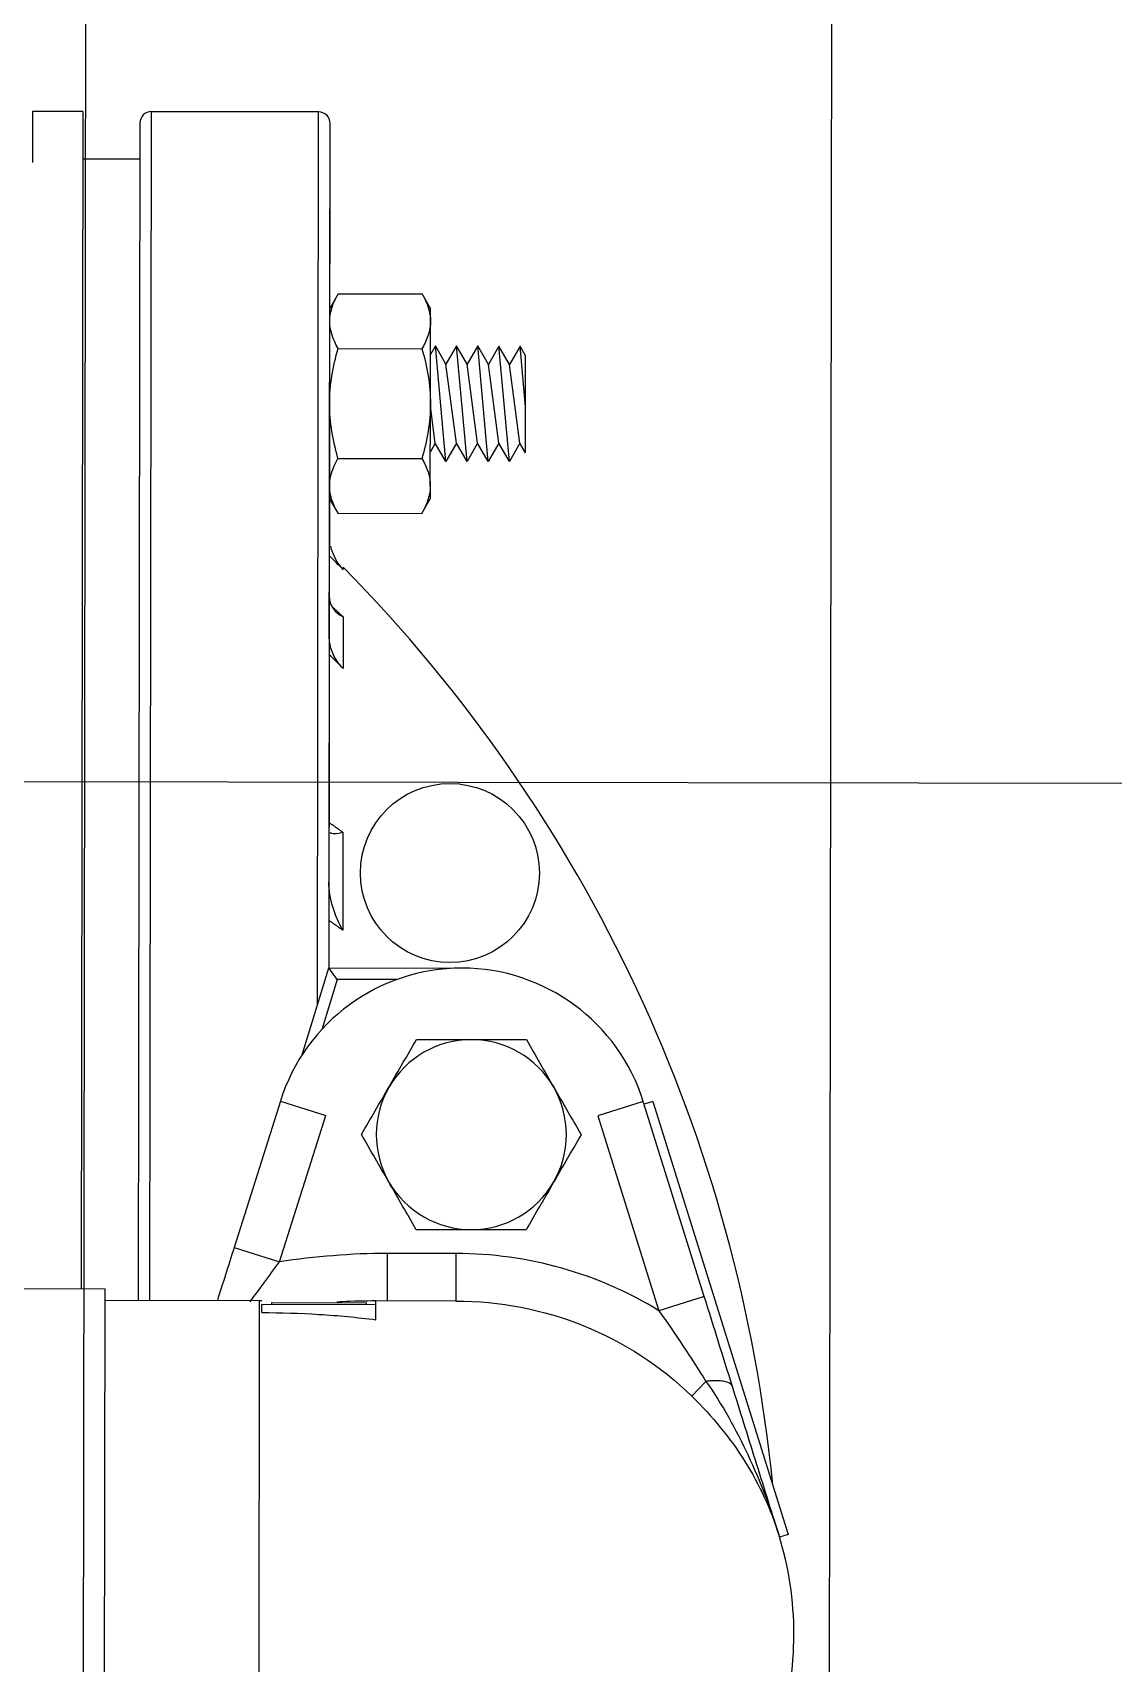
# Model space of a CAD drawing. Header units: inches. Extents: x 12 to 407, y 13 to 268.
# Drawn here: x 72.6752 to 72.7477, y 226.6229 to 226.7322 of the extents above; entities that cross this region are included whole.
import ezdxf

# ---------------------------------------------------------------- set-up
doc = ezdxf.new("R2010")
doc.units = ezdxf.units.IN
doc.header["$MEASUREMENT"] = 0
doc.layers.add('SITE_20200109$0$22', color=40, linetype='Continuous')

# ---------------------------------------------------------------- blocks, each defined once
blk = doc.blocks.new('SITE_20200109$0$A$C3D8971C')
at = {"color": 9, "linetype": 'Continuous', "extrusion": (0, 1, 0)}
for p, q in [((-580.9, -878.44), (-580.9, -911.9)), ((-502, -906.96), (-505.42, -906.96)), ((-502, -910.32), (-502, -906.96)), ((-502, -910.32), (-580.89, -910.32)), ((-505.19, -914.14), (-505.19, -910.32)), ((-580.9, -911.9), (-627.1, -911.9)), ((-581.69, -922.28), (-581.69, -911.9)), ((-502.76, -914.14), (-581.68, -914.14)), ((-502, -914.91), (-581.68, -914.91)), ((-502, -926.13), (-502, -914.91)), ((-578.11, -920.57), (-579.07, -923.61)), ((-568.3, -923.66), (-578.11, -920.57)), ((-626.31, -922.28), (-581.69, -922.28)), ((-582.48, -922.43), (-581.94, -922.43)), ((-581.94, -930.08), (-581.94, -922.43)), ((-581.69, -922.43), (-581.69, -922.28)), ((-581.81, -923.07), (-581.94, -923.07)), ((-581.81, -923.07), (-581.81, -929.44)), ((-579.07, -923.61), (-569.26, -926.7)), ((-568.3, -923.66), (-569.26, -926.7)), ((-565.26, -925.08), (-559.37, -926.89)), ((-560.14, -927.46), (-563.52, -926.42)), ((-561.85, -926.13), (-502, -926.13)), ((-560.14, -927.46), (-559.37, -926.89)), ((-502.76, -926.89), (-559.37, -926.89)), ((-559.37, -926.89), (-559.37, -936.46)), ((-537.6, -926.89), (-550.92, -926.89)), ((-537.17, -926.89), (-531.11, -926.89)), ((-531.11, -926.89), (-525.2, -926.89)), ((-527.92, -926.89), (-528.9, -927.46)), ((-525.2, -926.89), (-520.11, -926.89)), ((-514.18, -927.46), (-515.17, -926.89)), ((-515.17, -926.89), (-508.5, -926.89)), ((-505.31, -926.89), (-505.31, -926.89)), ((-560.14, -931.47), (-560.14, -927.46)), ((-550.28, -927.82), (-556.84, -927.82)), ((-535.84, -927.82), (-539.3, -927.82)), ((-532.52, -927.82), (-532.67, -927.82)), ((-528.9, -927.46), (-528.9, -933.08)), ((-525.22, -927.46), (-525.22, -933.08)), ((-517.86, -927.46), (-517.86, -933.08)), ((-514.18, -927.46), (-514.18, -933.08)), ((-582.95, -930.08), (-581.94, -930.08)), ((-581.94, -929.44), (-581.81, -929.44)), ((-581.69, -935.44), (-581.69, -930.08)), ((-578.5, -930.83), (-581.69, -930.83)), ((-578.5, -935.44), (-578.5, -930.83)), ((-528.9, -933.08), (-527.92, -933.65)), ((-515.17, -933.65), (-514.18, -933.08)), ((-527.06, -933.65), (-527.92, -933.65)), ((-527.06, -933.65), (-521.54, -933.65)), ((-525.42, -934.69), (-524.19, -933.98)), ((-525.42, -934.69), (-517.67, -933.98)), ((-524.19, -933.98), (-524.76, -933.65)), ((-524.19, -933.98), (-521.71, -933.65)), ((-521.54, -933.65), (-516.02, -933.65)), ((-518.9, -934.69), (-517.67, -933.98)), ((-517.67, -933.98), (-518.24, -933.65)), ((-516.02, -933.65), (-515.17, -933.65)), ((-578.5, -935.44), (-581.69, -935.44)), ((-524.19, -935.4), (-525.42, -934.69)), ((-525.42, -936.11), (-524.19, -935.4)), ((-525.42, -936.11), (-517.67, -935.4)), ((-524.19, -935.4), (-518.9, -934.69)), ((-517.67, -935.4), (-518.9, -934.69)), ((-518.9, -936.11), (-517.67, -935.4)), ((-559.37, -936.46), (-559.39, -936.46)), ((-524.19, -936.82), (-525.42, -936.11)), ((-524.19, -936.82), (-518.9, -936.11)), ((-517.67, -936.82), (-518.9, -936.11)), ((-525.42, -937.53), (-524.19, -936.82)), ((-525.42, -937.53), (-517.67, -936.82)), ((-524.19, -938.24), (-525.42, -937.53)), ((-524.19, -938.24), (-518.9, -937.53)), ((-518.9, -937.53), (-517.67, -936.82)), ((-517.67, -938.24), (-518.9, -937.53)), ((-525.42, -938.95), (-524.19, -938.24)), ((-525.42, -938.95), (-517.67, -938.24)), ((-518.9, -938.95), (-517.67, -938.24)), ((-524.19, -939.65), (-525.42, -938.95)), ((-524.83, -940.03), (-524.19, -939.65)), ((-524.83, -940.03), (-518.32, -940.03)), ((-524.19, -939.65), (-518.9, -938.95)), ((-521.74, -940.03), (-517.67, -939.65)), ((-517.67, -939.65), (-518.9, -938.95)), ((-518.32, -940.03), (-517.67, -939.65)), ((-569.26, -944.94), (-582.32, -949.05)), ((-568.3, -947.98), (-569.26, -944.94)), ((-568.3, -948.62), (-597.31, -957.74)), ((-581.36, -952.09), (-568.3, -947.98)), ((-568.3, -948.62), (-568.48, -948.04)), ((-581.36, -952.09), (-582.32, -949.05)), ((-587.05, -952.21), (-588.04, -951.26)), ((-597.31, -957.74), (-597.49, -957.16))]:
    blk.add_line(p, q, dxfattribs=at)
at = {"color": 9, "linetype": 'Continuous'}
for p, q in [((-305, -910.5), (-705, -910.5)), ((-305, -960.5), (-705, -960.5))]:
    blk.add_line(p, q, dxfattribs=at)
blk.add_circle((-553, -935), 6, dxfattribs=at)
for centre, radius, start, end in [((-502.76, -914.91), 0.765, 0, 90), ((-572.12, -935.82), 12.75, 287.4576, 72.5424), ((-604, -855.52), 101.56, 314.616, 315.351), ((-502.76, -926.13), 0.765, 270, 0), ((-604, -855.52), 101.67, 275.662, 314.6764), ((-570.53, -936.46), 6.37, 60, 120), ((-570.53, -936.46), 6.37, 120, 180), ((-570.53, -936.46), 6.37, 0, 60), ((-570.53, -936.46), 6.37, 180, 240), ((-570.53, -936.46), 6.37, 300, 0), ((-570.53, -936.46), 6.37, 240, 300), ((-604, -935.82), 22.31, 252.5424, 287.4576)]:
    blk.add_arc(centre, radius, start, end, dxfattribs=at)
for points, degree in [([(-578.11, -920.57), (-579.36, -920.18), (-580.6, -919.79), (-581.68, -919.45)], 3), ([(-581.77, -921.64), (-581.01, -922.2), (-580.04, -922.91), (-579.07, -923.61)], 3), ([(-578.5, -930.83), (-578.5, -928.41), (-578.73, -926), (-579.07, -923.61)], 3), ([(-556.84, -927.82), (-555.86, -927.27), (-554.74, -926.89), (-553.62, -926.89)], 3), ([(-550.92, -926.89), (-551.66, -926.89), (-552.59, -926.89), (-553.62, -926.89)], 3), ([(-539.3, -927.82), (-538.98, -927.52), (-538.68, -927.21), (-538.39, -926.89)], 3), ([(-534.46, -926.89), (-535.11, -926.89), (-535.56, -927.27), (-535.84, -927.82)], 3), ([(-528.9, -927.46), (-528.3, -927.12), (-527.69, -926.89), (-527.06, -926.89)], 3), ([(-527.06, -926.89), (-526.44, -926.89), (-525.82, -927.12), (-525.22, -927.46)], 3), ([(-525.22, -927.46), (-524.03, -927.12), (-522.79, -926.89), (-521.54, -926.89)], 3), ([(-521.54, -926.89), (-520.3, -926.89), (-519.05, -927.12), (-517.86, -927.46)], 3), ([(-517.86, -927.46), (-517.26, -927.12), (-516.65, -926.89), (-516.02, -926.89)], 3), ([(-516.02, -926.89), (-515.4, -926.89), (-514.78, -927.12), (-514.18, -927.46)], 3), ([(-550.3, -926.96), (-550.39, -927.09), (-550.37, -927.4), (-550.28, -927.82)], 3), ([(-532.67, -927.82), (-532.24, -927.43), (-531.71, -927.12), (-531.1, -926.98)], 3), ([(-573.72, -930.94), (-572.64, -930.31), (-571.57, -929.7), (-570.53, -929.1)], 3), ([(-570.53, -929.1), (-569.49, -929.7), (-568.43, -930.31), (-567.34, -930.94)], 3), ([(-581.94, -930.08), (-581.69, -930.08)], 1), ([(-576.91, -932.78), (-575.86, -932.17), (-574.8, -931.56), (-573.72, -930.94)], 3), ([(-567.34, -930.94), (-566.26, -931.56), (-565.2, -932.18), (-564.16, -932.78)], 3), ([(-576.91, -936.46), (-576.91, -935.21), (-576.91, -933.97), (-576.91, -932.78)], 3), ([(-564.16, -932.78), (-564.16, -933.97), (-564.16, -935.21), (-564.16, -936.46)], 3), ([(-527.06, -933.65), (-527.69, -933.65), (-528.3, -933.43), (-528.9, -933.08)], 3), ([(-525.22, -933.08), (-525.83, -933.43), (-526.44, -933.65), (-527.06, -933.65)], 3), ([(-521.54, -933.65), (-522.79, -933.65), (-524.03, -933.43), (-525.22, -933.08)], 3), ([(-517.86, -933.08), (-519.05, -933.43), (-520.3, -933.65), (-521.54, -933.65)], 3), ([(-516.02, -933.65), (-516.65, -933.65), (-517.26, -933.43), (-517.86, -933.08)], 3), ([(-514.18, -933.08), (-514.78, -933.43), (-515.4, -933.65), (-516.02, -933.65)], 3), ([(-582.32, -949.05), (-579.83, -945.01), (-578.5, -940.25), (-578.5, -935.44)], 3), ([(-576.91, -940.14), (-576.91, -938.94), (-576.91, -937.7), (-576.91, -936.46)], 3), ([(-564.16, -936.46), (-564.16, -937.7), (-564.16, -938.94), (-564.16, -940.14)], 3), ([(-573.72, -941.98), (-574.8, -941.35), (-575.87, -940.74), (-576.91, -940.14)], 3), ([(-564.16, -940.14), (-565.2, -940.74), (-566.26, -941.35), (-567.34, -941.98)], 3), ([(-570.53, -943.82), (-571.57, -943.22), (-572.63, -942.6), (-573.72, -941.98)], 3), ([(-567.34, -941.98), (-568.43, -942.6), (-569.49, -943.22), (-570.53, -943.82)], 3), ([(-582.32, -949.05), (-583.89, -950.15), (-585.45, -951.21), (-587.05, -952.21)], 3), ([(-587.4, -953.99), (-585.44, -953.37), (-583.44, -952.74), (-581.36, -952.09)], 3)]:
    blk.add_open_spline(points, degree=degree, dxfattribs=at)
for points, knots in [([(-582.48, -922.43), (-582.48, -923.71), (-582.52, -924.99), (-582.67, -927.56), (-582.79, -928.82), (-582.95, -930.08)], [0, 0, 0, 0, 0.5, 0.5, 1, 1, 1, 1]), ([(-539.3, -927.82), (-539.05, -927.58), (-538.78, -927.38), (-538.2, -927.08), (-537.9, -926.97), (-537.45, -926.9), (-537.31, -926.89), (-537.17, -926.89)], [0, 0, 0, 0, 0.411218, 0.411218, 0.820677, 0.820677, 1, 1, 1, 1]), ([(-536.73, -926.89), (-536.85, -926.89), (-536.96, -926.89), (-537.2, -926.89), (-537.39, -926.89), (-537.6, -926.89)], [0, 0, 0, 0, 0.553631, 0.553631, 1, 1, 1, 1]), ([(-518.18, -926.89), (-518.3, -926.89), (-518.42, -926.89), (-518.65, -926.89), (-518.89, -926.89), (-519.43, -926.89), (-519.76, -926.89), (-520.11, -926.89)], [0, 0, 0, 0, 0.326642, 0.326642, 0.653678, 0.653678, 1, 1, 1, 1]), ([(-505.44, -926.89), (-506.38, -926.89), (-506.67, -926.89), (-506.96, -926.89), (-507.3, -926.89), (-507.92, -926.89), (-508.21, -926.89), (-508.5, -926.89)], [0, 0, 0, 0, 0.525068, 0.525068, 0.788006, 0.788006, 1, 1, 1, 1]), ([(-581.69, -930.08), (-581.69, -929.32), (-581.71, -928.55), (-581.76, -927.69), (-581.77, -927.58), (-581.78, -927.46)], [0, 0, 0, 0, 0.877137, 0.877137, 1, 1, 1, 1]), ([(-581.69, -935.44), (-581.69, -938.37), (-582.24, -941.28), (-584.4, -946.68), (-586.02, -949.18), (-588.04, -951.26)], [0, 0, 0, 0, 0.5, 0.5, 1, 1, 1, 1]), ([(-588.04, -951.26), (-589.39, -952.65), (-590.86, -953.85), (-593.97, -955.81), (-595.6, -956.57), (-597.31, -957.1)], [0, 0, 0, 0, 0.5, 0.5, 1, 1, 1, 1]), ([(-587.05, -952.21), (-588.61, -953.32), (-590.28, -954.23), (-593.72, -955.85), (-595.51, -956.54), (-597.31, -957.1)], [0, 0, 0, 0, 0.5, 0.5, 1, 1, 1, 1]), ([(-597.31, -957.1), (-595.64, -956.58), (-593.98, -956.06), (-590.66, -955.01), (-589, -954.49), (-587.4, -953.99)], [0, 0, 0, 0, 0.5, 0.5, 1, 1, 1, 1])]:
    blk.add_open_spline(points, degree=3, knots=knots, dxfattribs=at)
for points, weights in [([(-556.84, -927.82), (-556.51, -927.36), (-556.19, -926.89)], [1, 0.999979431042, 1]), ([(-550.28, -927.82), (-549.95, -927.36), (-549.63, -926.89)], [1, 0.999979433825, 1]), ([(-535.84, -927.82), (-535.52, -927.48), (-535.21, -927.14)], [1, 0.99998880784, 1]), ([(-587.4, -953.99), (-586.85, -953.82), (-587.05, -952.21)], [1, 0.866025403784, 1])]:
    blk.add_rational_spline(points, weights, degree=2, dxfattribs=at)
blk = doc.blocks.new('AUDIT_I_200528142514-0')
at = {"layer": 'SITE_20200109$0$22', "color": 8, "rotation": 89.92133469272197}
blk.add_blockref('SITE_20200109$0$A$C3D8971C', (248392.59, 243549.64), dxfattribs=at)

msp = doc.modelspace()

# ---------------------------------------------------------------- linework, layer by layer
at = {"color": 8}
msp.add_line((72.9958, 226.68158, -109.40668), (71.5558, 226.68356, -109.40668), dxfattribs=at)

# ---------------------------------------------------------------- block references
at = {"linetype": 'Continuous', "xscale": 0.001000002026557922, "yscale": 0.001000002026557922, "zscale": 0.001000002026557922}
msp.add_blockref('AUDIT_I_200528142514-0', (-176.62415, -16.31994, -109.40668), dxfattribs=at)

doc.saveas('drawing.dxf')
